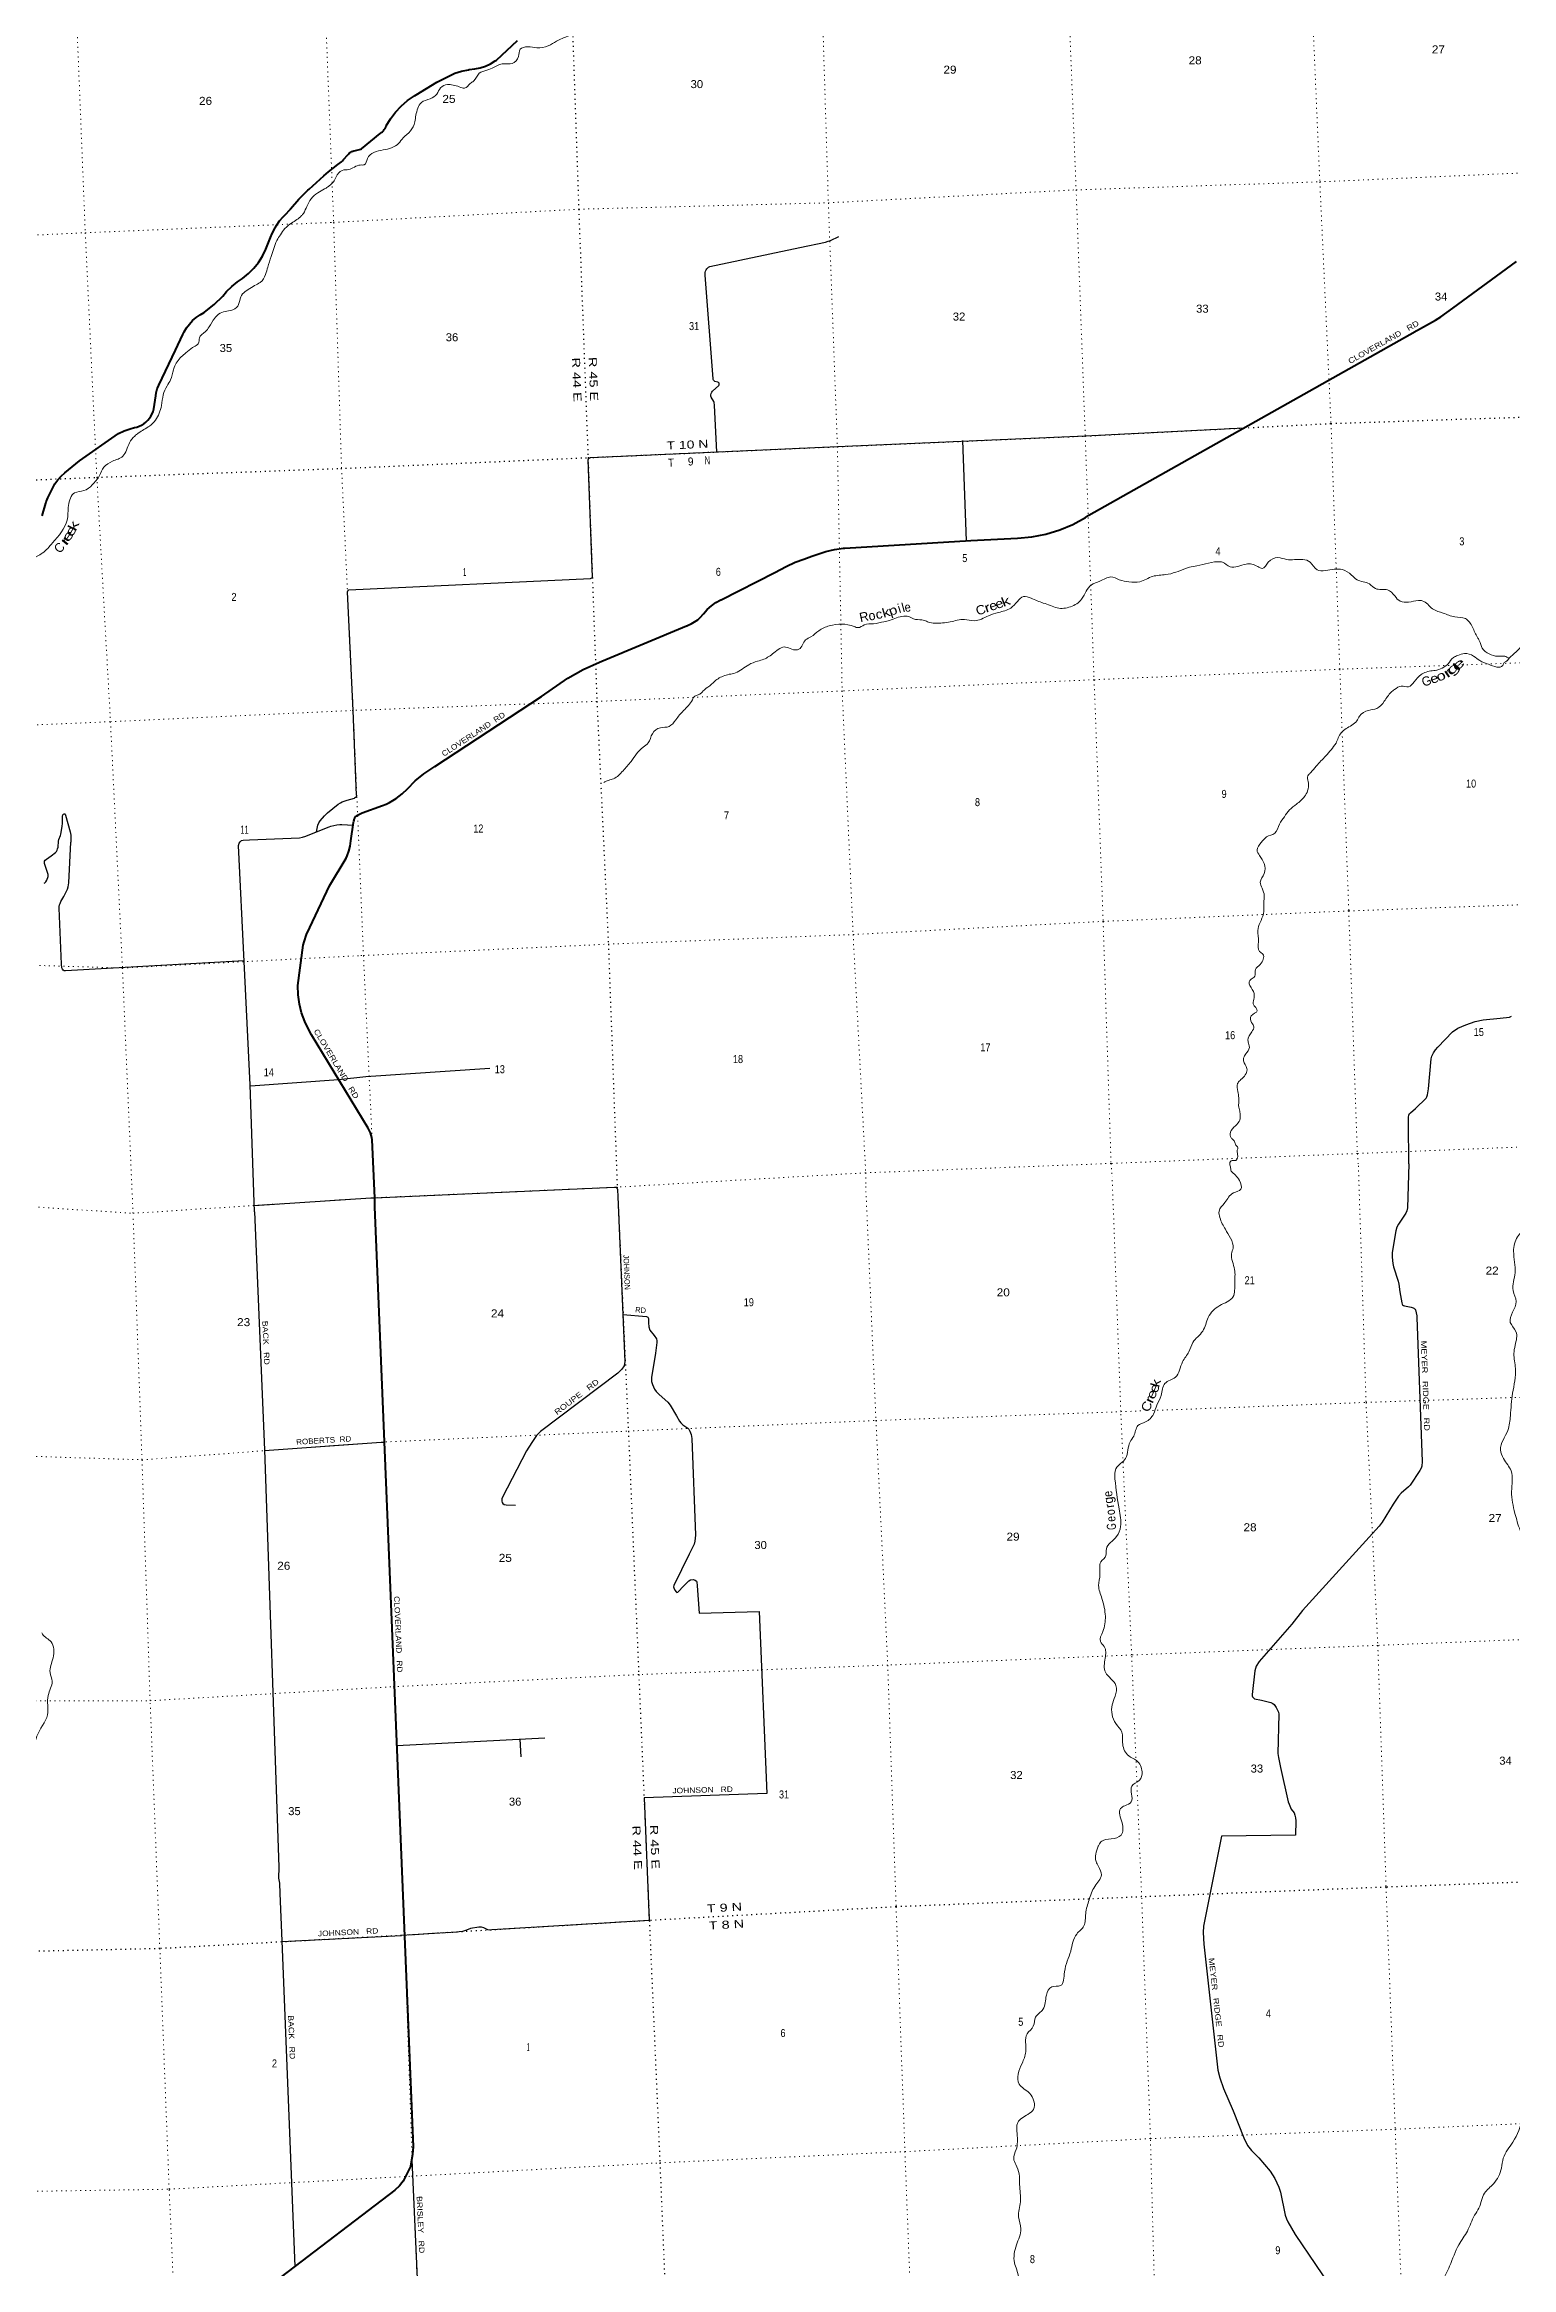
# Model space of a CAD drawing. Header units: feet. Extents: x 757852 to 1040949, y -536576 to -344549.
# Drawn here: x 943844 to 975915, y -461373 to -412754 of the extents above; entities that cross this region are included whole.
import ezdxf
from ezdxf.enums import TextEntityAlignment as Align

# ---------------------------------------------------------------- set-up
doc = ezdxf.new("R2010")
doc.units = ezdxf.units.FT
doc.header["$LTSCALE"] = 70
doc.linetypes.add('DOTTED', pattern=[1.5, 0.3, -1.2])
for name, color, linetype, lineweight in [('26', 7, 'Continuous', 40), ('29', 7, 'Continuous', 25), ('39', 7, 'Continuous', 13), ('6', 7, 'DOTTED', 25), ('7', 7, 'DOTTED', 13)]:
    doc.layers.add(name, color=color, linetype=linetype, lineweight=lineweight)
for name, color, linetype in [('27', 7, 'Continuous'), ('30', 7, 'Continuous'), ('41', 7, 'Continuous')]:
    doc.layers.add(name, color=color, linetype=linetype)

msp = doc.modelspace()

# ---------------------------------------------------------------- linework, layer by layer
at = {"layer": '26'}
for points in [[(950055.24, -415541.04), (950260.04, -415380.31), (950286.21, -415359.77), (950310.04, -415340.33), (950336.05, -415319.1), (950360.94, -415298.8), (950383.09, -415273.67), (950475.25, -415169.13), (950489.84, -415151.07), (950506.24, -415134.65), (950524.27, -415120.02), (950543.73, -415107.36), (950564.4, -415096.81), (950586.06, -415088.47), (950608.48, -415082.44), (950610.87, -415081.95), (950760.25, -415042.49), (950774.02, -415033.96), (951180.78, -414701.57), (951205.78, -414681.14), (951230.78, -414661.53), (951252.29, -414640.8), (951272.14, -414617.21), (951289.4, -414591.68), (951303.91, -414564.48), (951315.24, -414536.64), (951409.44, -414380.69), (951519.42, -414235.43), (951643.99, -414102.48), (951781.76, -413983.27), (951931.25, -413879.11), (951968.58, -413856.55), (952422.39, -413577.56), (952816.29, -413384.49), (952962.04, -413337.42), (953111.91, -413305.85), (953131.04, -413302.99), (953251.03, -413289.71), (953368.97, -413263.96), (953483.57, -413226.03), (953593.58, -413176.33), (953697.79, -413115.4), (953724.84, -413097.07), (954186.16, -412670.88)], [(943796.9, -423063.86), (943874.27, -422788.83), (943884.46, -422753.72), (943914.88, -422672.07), (943953.68, -422594.05), (944057.89, -422389.26), (944072.12, -422365.92), (944135.04, -422276.49), (944206.96, -422194.13), (944287.1, -422119.74), (944611.93, -421860.47), (945462.47, -421264.55), (945462.72, -421264.41), (945587.06, -421205.39), (945716.9, -421159.68), (945814.64, -421133.09), (945859.99, -421121.82), (945914.12, -421102.75), (945965.97, -421078.13), (946014.96, -421048.23), (946060.55, -421013.37), (946102.25, -420973.94), (946139.6, -420930.36), (946172.19, -420883.12), (946199.66, -420832.73), (946221.72, -420779.75), (946238.11, -420724.75), (946275.73, -420440.11), (946287.06, -420371.72), (946309.75, -420285.48), (946341.33, -420202.09), (946707.55, -419437.81), (946871.61, -419096.32), (946898.6, -419041.08), (946951.46, -418952.5), (947013.29, -418869.93), (947083.41, -418794.28), (947161.06, -418726.37), (947245.38, -418666.95), (947335.45, -418616.67), (947345.1, -418609.78), (947552.84, -418443.76), (947742.08, -418256.94), (947826.33, -418156.91), (947939.49, -418046.02), (948063.62, -417947.57), (948176.26, -417871.77), (948303.98, -417766.86), (948420.03, -417649.17), (948523.14, -417520), (948612.19, -417380.76), (948686.19, -417232.97), (948801.34, -416942.92), (948808.15, -416924.3), (948856.09, -416814.52), (948915.25, -416710.35), (948984.96, -416612.94), (949064.48, -416523.35), (949097.3, -416490.75), (949219.04, -416352.87), (949219.65, -416352.06), (949401.66, -416135.21), (949578.45, -415964.55), (949603.45, -415942.65), (949628.45, -415918), (949951.03, -415630.6), (950055.24, -415541.04)], [(950637.88, -429652.24), (950644.57, -429642.97), (950653.51, -429632.85), (950663.45, -429623.72), (950674.3, -429615.68), (950685.92, -429608.81), (950785.7, -429556.48), (951236.5, -429399.84), (951316.19, -429366.96), (951387.31, -429329.18), (951529.9, -429243.15), (951662.72, -429142.68), (951780.35, -429032.99), (951949.43, -428860.01), (952135.67, -428705.64), (952337.02, -428571.6), (952378.29, -428547.71), (954712.18, -427014.41), (955287.01, -426614.32), (955623.23, -426420.96), (955977.83, -426263.81), (956029.79, -426244.41), (957880.81, -425471.03), (957887.44, -425468.8), (957930.81, -425449.4), (957982.83, -425426.15), (958055.82, -425383.85), (958123.99, -425334.16), (958186.6, -425277.62), (958242.95, -425214.84), (958250.57, -425205.26), (958332.34, -425114.88), (958423.1, -425033.54), (958521.87, -424962.13), (958627.56, -424901.44), (958633.7, -424898.36), (959812.66, -424300.02), (960056.76, -424168.9), (960257.28, -424078.15), (960445.08, -424007.7), (960618.79, -423946.63), (960926.41, -423846.61), (961115.56, -423798.48), (961308.7, -423770.39), (961343.78, -423767.49), (964094.19, -423601.37), (965115.71, -423550.97), (965428.97, -423523.78), (965737.66, -423464), (966038.42, -423372.28), (966327.94, -423249.62), (966603.06, -423097.37), (966674.14, -423051.62), (973811.62, -419029.58), (973818.73, -419025.86), (973861.62, -419001.08), (974255.39, -418780.99), (974367.64, -418708.79), (974635.35, -418524.06), (976022.35, -417500.5)], [(950918.87, -436457.78), (949685.01, -434410.44), (949622.88, -434306), (949534.66, -434124.63), (949465.87, -433935.03), (949417.28, -433739.27), (949389.42, -433539.51), (949382.59, -433337.94), (949502.62, -432449.44), (949520.18, -432379.19), (949572.73, -432220.63), (949641.57, -432068.43), (950076.38, -431157.84), (950440.51, -430548.21), (950463.08, -430498.43), (950501.18, -430393.34), (950528.08, -430284.85), (950543.49, -430174.14), (950603.17, -429767.86), (950606.86, -429742.72), (950612.27, -429717.86), (950615.73, -429704.09), (950625.58, -429677.18), (950637.88, -429652.24)], [(951066.66, -438176.67), (951066.75, -437976.56), (951006.42, -436713.13), (951000.3, -436660.3), (950988.69, -436608.41), (950971.72, -436558.01), (950949.57, -436509.66), (950918.87, -436457.78)], [(951855.92, -459149.47), (951896.45, -458890.32), (951903.54, -458812.32), (951908.39, -458735.77), (951908.39, -458735.77), (951066.65, -438176.55)], [(951855.92, -459149.47), (951684.98, -459481.57), (951655.97, -459522.28), (951603.77, -459582.54), (951499.94, -459677.7), (949019.01, -461572.27)]]:
    msp.add_lwpolyline(points, dxfattribs=at)
at = {"layer": '29'}
for p, q in [((958460.93, -420067.71), (958287.86, -417797.83)), ((963914.09, -421415.59), (963991.57, -423607.16)), ((955821.7, -424401.05), (955728.41, -421840.86)), ((950499.97, -424685.12), (955782.19, -424432.96)), ((944376.43, -431090.37), (944418.74, -430201.06)), ((948207.24, -432798.71), (944305.05, -433014.1)), ((950872.03, -435323.38), (953577.69, -435144.3)), ((973670.71, -437233.8), (973662.95, -436331.84)), ((948431.14, -438144.72), (950981.76, -437980.9)), ((956369.3, -437794.99), (956379.26, -437955.11)), ((948655.77, -443504.53), (951202.37, -443321.11)), ((951202.37, -443321.11), (951278.66, -443319.44)), ((951548.88, -449954.74), (954782.07, -449786.99)), ((954238.42, -449815.2), (954254.54, -450201.07)), ((949035.66, -454241.5), (951647.85, -454110.21))]:
    msp.add_line(p, q, dxfattribs=at)
for points in [[(958287.86, -417797.83), (958287.62, -417764.38), (958288.67, -417740.41), (958298.04, -417710.19), (958309.49, -417680.5), (958322, -417662.26), (958338.66, -417643.5), (958361.58, -417627.87), (958388.65, -417613.81), (960355.1, -417192.83), (960921.7, -417076.13), (960978, -417058.92), (961030.08, -417040.16), (961209.17, -416951.08)], [(958488.29, -420640.81), (958482.4, -420584.64), (958475.09, -420559.62), (958421.99, -420465.85), (958414.68, -420442.92), (958412.61, -420414.26), (958418.85, -420384.56), (958432.4, -420360.08), (958450.1, -420338.71), (958583.43, -420209.51), (958591.75, -420194.92), (958595.92, -420177.73), (958591.75, -420161.57), (958578.22, -420148.55), (958562.58, -420140.73), (958501.14, -420124.58), (958489.68, -420117.81), (958470.93, -420096.97), (958465.73, -420084.99), (958460.93, -420067.71)], [(958543.98, -421665.15), (958489.29, -420652.16), (958488.29, -420640.81)], [(955787.78, -421785.95), (961178.49, -421549.73), (966596.38, -421316.85), (970066, -421139.56)], [(955728.41, -421840.86), (955730.09, -421829.84), (955733.74, -421822.55), (955740.51, -421812.65), (955746.24, -421805.87), (955755.09, -421798.58), (955764.46, -421792.85), (955774.36, -421788.68), (955787.78, -421785.95)], [(955782.19, -424432.96), (955795.72, -424429.37), (955807.18, -424422.33), (955816.03, -424412.7), (955821.7, -424401.05)], [(950469.46, -424723.91), (950471.47, -424714.62), (950473.56, -424708.37), (950478.24, -424701.07), (950481.37, -424696.91), (950491.26, -424688.57), (950499.97, -424685.12)], [(950667.52, -429170.01), (950593.51, -427317.58), (950469.46, -424723.91)], [(949790.84, -429970.65), (949817.94, -429830.95), (949838.78, -429778.83), (949867.96, -429732.96), (949965.91, -429622.45), (950032.6, -429559.9), (950263.93, -429372.24), (950313.95, -429338.88), (950353.54, -429320.12), (950464, -429282.58), (950621.32, -429234.23)], [(950667.52, -429170.01), (950665.87, -429186.02), (950664.16, -429196.31), (950659.59, -429207.74), (950654.43, -429215.45), (950648.73, -429220.32), (950640.16, -429225.47), (950621.32, -429234.23)], [(943838.21, -431095.51), (943852.8, -431088.21), (943871.55, -431069.45), (943894.48, -431028.79), (943921.57, -430949.56), (943924.7, -430926.62), (943923.66, -430906.8), (943902.82, -430840.08), (943844.47, -430669.11), (943842.9, -430640.97), (943846.03, -430617), (943861.66, -430591.98), (943886.15, -430569.03), (943990.35, -430498.13), (944086.22, -430423.07), (944104.97, -430402.24), (944120.6, -430376.17), (944131.02, -430349.07), (944140.4, -430310.48), (944152.91, -430181.21), (944161.76, -430143.68), (944194.59, -430051.93), (944204.48, -430021.71), (944233.14, -429859.07), (944240.44, -429780.88), (944240.44, -429626.58)], [(944240.44, -429626.58), (944243.04, -429613.05), (944246.17, -429602.62), (944251.38, -429591.15), (944259.19, -429584.89), (944272.22, -429579.68), (944286.29, -429578.64), (944298.27, -429586.98), (944307.13, -429607.83), (944402.99, -429976.88), (944417.59, -430046.75), (944421.75, -430085.31), (944418.74, -430201.06)], [(948086.12, -430271.04), (948097.54, -430222.94), (948119.42, -430191.66), (948149.64, -430166.64), (948190.28, -430154.13), (948327.83, -430149.96), (949415.71, -430104.09), (949483.45, -430093.66), (949557.43, -430070.73), (949790.84, -429970.65)], [(948435.6, -438284.85), (948343.09, -435508.8), (948208.18, -432807.72), (948086.12, -430271.04)], [(949790.84, -429970.65), (950065.94, -429864.31), (950107.62, -429849.72), (950172.23, -429833.04), (950236.84, -429820.53), (950303.53, -429816.36), (950347.29, -429816.36), (950593.84, -429831.37)], [(944305.05, -433014.1), (944274.31, -433010.65), (944251.38, -432996.06), (944237.83, -432979.38), (944220.12, -432948.1), (944212.82, -432870.95), (944162.8, -431644.94), (944164.89, -431605.33), (944172.18, -431571.96), (944183.65, -431538.61), (944204.48, -431494.82), (944267.01, -431390.56), (944346.2, -431227.93), (944361.83, -431173.72), (944376.43, -431090.37)], [(973662.95, -436331.84), (973664.46, -436216.18), (973672.8, -436167.2), (973687.38, -436136.98), (973706.13, -436116.14), (973814.45, -436025.48), (974047.77, -435800.39), (974066.51, -435768.1), (974079.01, -435722.25), (974097.76, -435591.99), (974156.09, -434941.75), (974172.76, -434882.35), (974208.17, -434807.33), (974254, -434740.64), (974306.08, -434683.32), (974622.72, -434349.87), (974741.46, -434265.46), (974914.36, -434191.48), (975120.59, -434119.57), (975297.66, -434083.1), (975664.29, -434049.76), (975872.61, -434024.75), (975916.36, -434002.86)], [(948349.57, -435526.7), (950270.31, -435391.38), (950268.31, -435391.43), (950872.03, -435323.38)], [(973670.71, -437233.8), (973639.28, -438200.55), (973626.68, -438262.29), (973601.91, -438312.83), (973443.63, -438551.66), (973410.98, -438622.76), (973385.77, -438701.1), (973303.32, -439172.92), (973305.35, -439272.51), (973318.69, -439417.14), (973334.52, -439488.46), (973437.6, -439798.34), (973453.24, -439866.63), (973473.62, -440037.37), (973513.64, -440276.19), (973521.62, -440304.98), (973533.29, -440320.55), (973550.53, -440333.91), (973578.53, -440343.15), (973723.86, -440369.91), (973761.79, -440380.63), (973777.91, -440389.53), (973795.15, -440404), (973805.71, -440416.24), (973812.38, -440430.7), (973842.4, -440560.87), (973847.33, -440592.46), (973962.98, -443745.71), (973952.48, -443848.52), (973936.92, -443893.02), (973909.05, -443941.11), (973701.2, -444262.4), (973665.67, -444300.66), (973503.28, -444438.18), (973443.76, -444502.57), (973330.86, -444676.88), (973085.21, -445070.13), (973020.46, -445158.24), (971344.79, -447001.29), (971110.9, -447300.14), (970395.81, -448115.1), (970334.42, -448220.93), (970300.32, -448322.65), (970245.78, -448839.22), (970248.81, -448872.9), (970254.36, -448892.92), (970271.05, -448915.17), (970295.77, -448933.02), (970447.18, -448961.48), (970655.73, -449015.14), (970698.01, -449035.33), (970726.92, -449059.81), (970770.51, -449125.74), (970820.32, -449226.69), (970828.67, -449271.32), (970804.76, -450132.33), (970818.01, -450215.17), (970865.19, -450433.56), (971030.48, -451184.82), (971051.14, -451241.01), (971099.54, -451344.94), (971161.68, -451431.81), (971181.18, -451477.28), (971192.81, -451534.17), (971200.44, -451602.75), (971195.42, -451914.1), (969574.06, -451940.02), (969178.08, -453906.17), (969171.34, -454047.75), (969190.04, -454303.71), (969496.07, -457056.97), (969538.27, -457222.39), (969622.17, -457456.98), (969827.14, -457943.63)], [(950981.76, -437980.9), (951066.75, -437976.56), (956307.97, -437743.29)], [(956379.26, -437955.11), (956534.81, -441561.29), (956513.42, -441651.01), (956465.23, -441724.35), (956377.95, -441812.41), (954690, -443090.67), (954602.26, -443178.83), (954496.26, -443326.7), (954379.78, -443511.23), (953859.19, -444523.06), (953846.04, -444563.8), (953841.59, -444610.53), (953848.26, -444639.46), (953862.96, -444661.35), (953892.74, -444683.97), (953938.51, -444695.66), (954144.88, -444697.25)], [(956307.97, -437743.29), (956333.68, -437747.99), (956351.38, -437761.53), (956362.84, -437776.12), (956369.3, -437794.99)], [(948435.6, -438284.85), (948655.02, -443486.86), (948969.74, -452617.42), (948962.06, -452854.44), (948984.29, -452969.88), (948992.2, -453192.22), (949035, -454225.58), (949314.56, -461346.57)], [(956490.25, -440528.13), (957002.84, -440574.96), (957031.21, -440587.24), (957050.73, -440618.69), (957048.67, -440713.13), (957057.9, -440800.87), (957081.34, -440872.04), (957170.23, -440985.95), (957220.24, -441063.45), (957233.59, -441105.73), (957232.97, -441145.35), (957204.61, -441377.59), (957116.59, -441907.9), (957116.83, -441995.83), (957133.02, -442061.61), (957181.32, -442164.95), (957219.58, -442215.79), (957279.17, -442282.89), (957473.72, -442449.78), (957523.8, -442512.09), (957662.32, -442745.3), (957727.27, -442863.68), (957752.96, -442901.28), (957798.44, -442946.01), (957905.98, -443015.96), (957927.42, -443039.47), (957950.79, -443081.93), (957980.79, -443155.19), (957995.46, -443240.23), (958073.87, -445357.72), (958064.19, -445489.48), (958050, -445553.61), (957938.86, -445769.98), (957605.1, -446459.25), (957594.95, -446484.18), (957599.4, -446508.65), (957623.35, -446560.68), (957650.55, -446597.66), (957671.42, -446608.42), (957692.8, -446602.11), (957823.47, -446460.23), (957927.3, -446356.62), (957966.34, -446335.08), (958026.38, -446328.41), (958070.8, -446339.32), (958095.32, -446361.79), (958104.22, -446379.59), (958115.96, -446461.47), (958157.12, -447063.51), (959467.58, -447027.25), (959637.76, -451006.65), (956950.74, -451097.4), (957066.67, -453782.92), (953626.31, -453989.81), (953579.3, -453992.22), (953538.87, -453986.93), (953448.52, -453943.2), (953398.28, -453929.82), (953341.78, -453932.08), (953159.42, -453958.78), (953103.79, -453976.85), (953048.22, -454001.06), (952979.54, -454023.28), (952906.58, -454034.44), (952853.53, -454036.85), (951647.85, -454110.21)], [(969827.14, -457943.63), (970060.91, -458534.47), (970146.91, -458702.88), (970234.37, -458814.84), (970390.65, -458975.54), (970637.22, -459268.12), (970739.16, -459424.53), (970825.83, -459611.81), (970863.7, -459727.15), (970970.44, -460230.03), (970992.67, -460310.14), (971024.01, -460376.5), (971187.55, -460647.19), (972071.2, -461965.65)], [(951876.88, -459015.43), (952119.35, -464543.25), (952119.73, -464653.28), (952083.27, -464655.91)]]:
    msp.add_lwpolyline(points, dxfattribs=at)
at = {"layer": '39'}
for points in [[(950067.57, -415845.62), (950164.3, -415759.02), (950220.77, -415650.53), (950352.41, -415507.24), (950494.47, -415488.17), (950748.36, -415390.82), (950834.55, -415383.76), (950904.23, -415250.7), (951046.27, -415117.09), (951249.36, -415061.71), (951586.09, -414919.24), (951686.24, -414795.15), (951845.78, -414644.85), (951937.35, -414448.72), (951964.3, -414301.09), (952007.16, -414148.87), (952083.15, -414023.62), (952275.29, -413942.5), (952418.45, -413841.01), (952504.05, -413703.36), (952654.24, -413629.75), (952775.28, -413641.57), (952913.37, -413680.91), (953027.02, -413711.07), (953148.1, -413610.35), (953228.51, -413553.26), (953349.18, -413384.24), (953515.72, -413318.09), (953672.14, -413250.29), (953788.83, -413195.95), (953910.74, -413175.58), (954065.27, -413168.13), (954206.81, -413020.47), (954245.38, -412860.37), (954410.33, -412806.34), (954606.08, -412827.57), (954857.94, -412786.55), (955037.18, -412681.78), (955282.53, -412570.66), (955441.48, -412460.57), (955593.93, -412280.38), (955670.71, -412120.94), (955736.59, -411994.04), (955864.55, -411917.19), (955994.49, -411896.54), (956120.08, -411809.73), (956275.51, -411713.83), (956430.16, -411595.86), (956601.06, -411539.61), (956752.9, -411455.89), (956811.97, -411307.12), (956939.85, -411057.47), (956962.62, -410962.22), (957021.53, -410865.71), (957025.47, -410863.56), (957133.21, -410783.41), (957250.11, -410735.08), (957371.6, -410702.67), (957512, -410693.71), (957686.62, -410685.55), (957909.87, -410631.47), (958082.83, -410633.42), (958328.16, -410578.56), (958634.3, -410537.64), (958960.09, -410483.97), (959126.39, -410468.06), (959380.63, -410380.74), (959672.52, -410278.03), (959900.28, -410237.86), (960126.31, -410205.78), (960310.77, -410134.98), (960616.91, -409923.26), (960730.81, -409846.91), (960932.44, -409693.12), (961115.83, -409592.22), (961345.98, -409505.75), (961597.26, -409448.67), (961811.84, -409376.81), (961993.14, -409330.24), (962302.63, -409156.58), (962310.44, -409150.27), (962471.33, -409038.11), (962644.69, -408937.56), (962842.25, -408725.64), (962960.05, -408588.87), (963120.7, -408526.95), (963397.09, -408440.86), (963648.4, -408327.52), (963769.04, -408271.02), (963899.66, -408155.9), (963999.17, -408013.75)], [(950067.57, -415845.62), (950035.48, -415871.4), (949968.3, -415915.27), (949817.84, -416001.43), (949672.47, -416129.62), (949580.25, -416294.61), (949505.84, -416449.1), (949464.91, -416498.33), (949246.09, -416660.52), (949098.5, -416780.74), (949001.5, -416915.73), (948924.32, -417040.17), (948856.45, -417214.57), (948798.76, -417394.74), (948726.19, -417621.47), (948678.08, -417783.32), (948562.03, -417958.95), (948439.16, -418024.32), (948298.89, -418116.25), (948172.72, -418209.81), (948112.1, -418353.92), (948043.77, -418510.26), (947866.86, -418583.04), (947725.06, -418614.76), (947587, -418714.66), (947565.58, -418741.31), (947443.86, -418931.14), (947362.11, -419033.61), (947231.09, -419173.48), (947211.97, -419290.43), (947188.54, -419317.12), (947083.79, -419384.05), (946938.01, -419496.19), (946833.82, -419585.18), (946681.05, -419817.96), (946664.21, -419866.58), (946599.57, -420089.09), (946524.65, -420223.52), (946441.12, -420414.38), (946400.87, -420648.31), (946270.48, -420970.88), (946139.15, -421098.71), (945896.03, -421253.49), (945817.37, -421319.75), (945704.62, -421467.19), (945555.4, -421760.12), (945331.18, -421868.23), (945143.76, -422001.51), (945047.93, -422182.65), (944888.44, -422387.5), (944706.83, -422512.6), (944503.16, -422559.96), (944369.64, -422838.44), (944339.6, -423158.44), (944022.75, -423652.41), (943795.52, -423879.07), (943580.2, -424021.09), (943448.02, -424273.43), (943400.18, -424603.93), (943220.98, -424981.96), (943069.21, -425174.56), (942875.13, -425362.22), (942782.38, -425585.45), (942623.77, -425746.1), (942455.14, -425828.7), (942332.58, -425906.12), (942199.3, -426036.01), (942025.65, -426237.2), (941941.87, -426418.04), (941789.87, -426680.92), (941667.08, -426887.59), (941565.55, -427021.95), (941492.46, -427228.61), (941499.01, -427407.14), (941513.7, -427748.09), (941412.85, -428047.82), (941229.59, -428187.01), (941076.46, -428247.14), (940968.87, -428360.31), (940808.96, -428549.11), (940748.21, -428845.81), (940561.38, -429081.47), (940393.34, -429503.38), (940314.54, -429722.23), (940227.81, -429971.09)], [(981948.36, -419890.99), (981861.72, -419969.71), (981787.97, -420044.65), (981677.71, -420167.09), (981525.07, -420284.99), (981452.2, -420327.75), (981417.48, -420369.16), (981316.26, -420463.15), (981223.72, -420574.91), (981152.24, -420714.07), (981048.15, -420840.31), (980892.48, -420986.46), (980768.9, -421073.19), (980664.26, -421127.11), (980629.18, -421158.49), (980533.77, -421246.25), (980490.79, -421338.19), (980426.28, -421446.96), (980369.95, -421559.46), (980324.74, -421645.45), (980269.4, -421786.05), (980203.14, -421959.18), (980187.51, -422142.59), (980234.43, -422275.57), (980334.2, -422424.77), (980333.51, -422519.24), (980309.82, -422588.39), (980186.93, -422751.46), (980059.04, -422830.32), (979922.08, -422823.08), (979755.44, -422999.75), (979624.22, -423155.08), (979451.15, -423263.66), (979294.73, -423331.46), (979126.24, -423455.95), (979048.34, -423527.01), (979050.27, -423524.93), (978916.93, -423620.05), (978813.78, -423716.12), (978759.69, -423778.31), (978614.33, -423988.39), (978569.64, -424032.16), (978514.06, -424052.2), (978422.26, -424071.51), (978289.3, -424120.4), (978153.29, -424253.79), (977941.22, -424510.43), (977776.16, -424674.99), (977570.72, -424834.94), (977428.15, -424896.22), (977310.18, -424914.45), (977201.19, -424902.21), (977051.47, -424875.33), (976940.47, -424863.16), (976821.4, -424963.81), (976764.85, -425070.29), (976714.9, -425192.62), (976601.38, -425393.54), (976495.27, -425519.85), (976405.89, -425607.39), (976202.87, -425835.58), (976086.73, -425962.24), (976032.49, -426020.42), (975933.14, -426110.32), (975818.8, -426230.9), (975807.17, -426243.36), (975755.89, -426271.29), (975721.88, -426332.77), (975411.46, -426309.54), (975221.68, -426229.82), (975083.46, -426130.2), (974888.44, -426072.76), (974739.13, -426114.19), (974644.38, -426163.75), (974526.51, -426298.51), (974246.15, -426443.01), (974180.11, -426451.37), (973937.84, -426536.26), (973784.69, -426696.38), (973663.75, -426801.11), (973504.42, -426786.63), (973356.31, -426862.17), (973282.07, -426923.06), (973134.13, -427117.16), (972970.87, -427275.62), (972789.43, -427318.18), (972592.76, -427441.65), (972534.2, -427548.21), (972424.88, -427640.47), (972193.56, -427807.36), (972081.11, -428038.39)], [(975862.39, -426184.2), (975767.13, -426134.25), (975618.34, -426133.47), (975423.59, -426084.06), (975276.42, -425958.63), (975210.09, -425788.16), (975171.6, -425723.2), (975061.04, -425496.01), (974905.72, -425310.58), (974673.26, -425274.56), (974421.02, -425191.01), (974190.58, -425098.66), (973965.2, -424921.73), (973880.59, -424916.67), (973664.66, -424950.4), (973483.1, -424932.68), (973362.39, -424816.36), (973204.82, -424681.25), (972940.52, -424654.39), (972808.18, -424550.54), (972537.66, -424461.61), (972419.38, -424357.26), (972220.22, -424239.69), (971847.04, -424260.87), (971663.55, -424245.23), (971512.88, -424077.73), (971349.91, -424017.16), (970998.11, -424017.49), (970807.67, -423975.97), (970598.17, -424077.79), (970466.25, -424213.05), (970368.24, -424170.28), (970113.05, -424116.98), (969929.96, -424169.64), (969761.37, -424177.59), (969596.98, -424076.88), (969548.43, -424068.54), (969036.83, -424154.88), (968875.05, -424184.69), (968787.7, -424215.9), (968354.17, -424349.72), (968070.05, -424387.86), (967792.71, -424504.13), (967551.62, -424508.6), (967340.89, -424461.76), (967155.76, -424399.96), (966915.79, -424492.81), (966729.75, -424575.72), (966617.9, -424710.27), (966517.59, -424886.62), (966276.16, -425051.85), (965985.51, -425076.15), (965834.88, -425023.19), (965678.21, -424970.43), (965411.07, -424863.29), (965243, -424829.02), (965114.03, -424934.04), (964968.4, -425079.82), (964698.39, -425175.74), (964481.87, -425249.67), (964168.03, -425357.18), (963953.99, -425330.56), (963646.2, -425381.58), (963309.45, -425409.52), (963167.91, -425386.37), (963127.11, -425369.72), (963023.5, -425339.21), (962841.8, -425317.48), (962725.23, -425261.3), (962630.57, -425256.6), (962468.93, -425290.42), (962318.25, -425349.98), (962194.61, -425378.45), (961971.01, -425422.49), (961766.92, -425449.78), (961630.29, -425508.84), (961543.03, -425485.79), (961275.72, -425430.91), (960999.63, -425468.76), (960774.21, -425575.16), (960598.12, -425711.98), (960483.79, -425776.28), (960338.22, -425980.34), (960179.46, -425981.92), (960047.03, -425932.33), (959790.19, -426059.93), (959567.99, -426200.37), (959432.8, -426243.31), (959242.46, -426318.34), (958949.25, -426497.46), (958809.62, -426528.5)], [(958809.62, -426528.5), (958569.79, -426625.36), (958388.24, -426778.44), (958237.75, -426900.28), (958216.59, -426927.15), (958023.79, -427046.47), (958007.07, -427085.24), (957812.43, -427323.18), (957646.57, -427521.92), (957497, -427669.86), (957309.04, -427698.58), (957132.66, -427827.37), (957043.24, -428027.44), (956930.05, -428123.86), (956786.43, -428269.58), (956667.62, -428434.52), (956491.86, -428637.63), (956284.99, -428813.71), (956173.61, -428847.77), (956068.68, -428893.66)], [(972081.11, -428038.39), (971855.63, -428313.58), (971646.37, -428535.96), (971524.7, -428676.88), (971478.21, -428726.75), (971455.89, -428777.77), (971460.24, -428843.93), (971474.56, -428907.72), (971458.43, -429077.08), (971390.48, -429202.05), (971215.45, -429368.97), (971065.1, -429494.83), (970949.74, -429643.57), (970844.84, -429804), (970737.34, -430004.71), (970561.27, -430085.26), (970442.9, -430205.98), (970352.2, -430369.92), (970408.81, -430492.51), (970507.48, -430667.88), (970511.13, -430884.77), (970423.43, -431076.74), (970464.18, -431205.92), (970510.37, -431375.09), (970499.28, -431516.14), (970490.14, -431769.65), (970418.44, -431959.06), (970368.32, -432133.63), (970382.93, -432376.26), (970406.72, -432594.45), (970479.06, -432650.17), (970418.59, -432873.34), (970318.09, -432987.4), (970301.04, -433130.67), (970223.07, -433199.72), (970180.81, -433255.47), (970249.01, -433421.86), (970287.67, -433605.36), (970270.05, -433732.58), (970358.05, -433890.23), (970223.12, -433997.46), (970234.4, -434145.76), (970283.84, -434236.46), (970237.48, -434346.6), (970153.58, -434532.41), (970174.84, -434622.09), (970185.22, -434688.03), (970103.85, -434831.56), (970079.09, -434870.61), (970054.81, -434979.97), (970131.19, -435150.09), (970036.1, -435360.41), (969979.57, -435410.63), (969927.7, -435478.77), (969931.79, -435651.43), (969952.82, -435791.35), (969951.06, -435911.98), (969946.74, -435960.36), (969961.13, -436026.16), (969981.02, -436133.97), (969974.01, -436276.89), (969878.02, -436404.85), (969768.32, -436543.35), (969784.77, -436667.35), (969838.68, -436713.68), (969859.89, -436745.08), (969871.56, -436790.89), (969916, -436853.62), (969930.83, -436875.21), (969918.83, -436933.9), (969928.19, -437028.02), (969888.7, -437162.03), (969784.29, -437165.71), (969757.23, -437253.06), (969768.9, -437298.87), (969784.51, -437395.51)], [(969784.51, -437395.51), (969964.92, -437597.77), (970000.26, -437789.45), (969835.86, -437870.01), (969646.99, -438083.64), (969521.59, -438269.51), (969539.52, -438411.49), (969658.84, -438665.15), (969772.51, -438858.77), (969826.71, -439080.05), (969795.9, -439201.23), (969861.41, -439542.59), (969863.48, -439839.46), (969825.72, -440147.42), (969535.74, -440333.61), (969285.95, -440594.98), (969163.61, -440893.13), (968947.59, -441141.57), (968860.8, -441344.49), (968724.3, -441564.76), (968566.95, -441903.95), (968339.74, -442036.33), (968254.69, -442303.4), (968161.99, -442510.48), (968087.12, -442709.06), (967915.15, -442880.11), (967748.69, -442958.73), (967656.7, -443191.87), (967577.69, -443312.32), (967479.22, -443676.04), (967268.62, -443902.28), (967246.66, -444127.56), (967336.75, -444781.25), (967367.41, -445169.66), (967283, -445386.55), (967057.56, -445657.32), (967049.46, -445801.98), (966940.75, -445937.26), (966918.21, -446214.72), (966888.66, -446456.25), (966960.61, -446739.25), (967035.51, -447130.51), (966980.41, -447465.01), (966928.15, -447683.06), (967011.38, -447791.22), (967030.36, -448045.52), (967038.78, -448354.26), (967267.45, -448643.17), (967247.77, -448878.42), (967182.71, -449068.72), (967266.07, -449475.81), (967397.57, -449660.94), (967414.88, -449927.32), (967546.23, -450180.67), (967717.72, -450286.5), (967838.88, -450534.1), (967783.58, -450714.12), (967612.52, -450845.01), (967603.82, -451188.32), (967463.6, -451272.26), (967368.96, -451334.94), (967401.51, -451645.06), (967378.75, -451914.5), (967162.2, -451996.44), (966956.87, -452047.99), (966892.95, -452132.59), (966875.64, -452160.47)], [(976635.75, -437113.3), (976525.17, -437332.82), (976467.48, -437498.85), (976402.67, -437624.95), (976333.67, -437891.59), (976299.13, -438317.83), (976230.46, -438596.51), (976046.15, -438830.08), (975960.47, -439147.32), (975995.32, -439615.87), (975947.82, -440008.35), (976016.56, -440247.3), (975888.46, -440702.08), (976012.32, -440901.46), (975994.45, -441202.87), (975967.33, -441386.16), (976000.2, -441708.3), (975938.75, -442251.62), (975889.91, -442742.44), (975834.48, -443064.9), (975673.47, -443490.46), (975740.9, -443681.29), (975904.78, -443949.83), (975917.08, -444400.92), (975990.32, -444878.5), (976104.79, -445248.66), (976248, -445642.13), (976301.96, -446001.84), (976658.16, -446403.76), (976742.76, -446562.03), (976938.36, -446815.7), (977194.39, -447077.8), (977449.34, -447520.5), (977605, -447634.77), (977698.99, -447842.96), (977947.34, -447896.61), (978111.56, -448472.1), (978146.73, -448657.76), (978162.56, -449090.71), (978261.51, -449627.79), (978228.32, -450029.92), (977961.75, -450191.42), (977808.97, -450329.87), (977641.47, -450591.08), (977489.63, -450837.84), (977378.13, -451091.56), (977274.14, -451252.79), (977213.47, -451457.02), (977155.59, -451763.5), (977018.82, -451973.75), (976937.52, -452525.61), (976693.75, -453007.52), (976372.86, -453605.81), (976272.22, -453963.58), (976379.21, -454574.68), (976733.09, -455700.93), (976722.78, -456132.55), (976470.39, -456887.54), (976352.11, -457113.35), (976271.69, -457697.29), (976164.45, -458107.39), (975945.84, -458628.76), (975734.67, -458981.41), (975694.39, -459197.14), (975521.1, -459540.76), (975323.99, -459746.58), (975202.37, -460070.79), (975108.35, -460229.75), (974949.17, -460575.01), (974764.65, -460874.79), (974562.56, -461339.55), (974399.53, -461690.93), (974204.66, -462199.64), (974037.92, -462488.92), (973989.34, -462915.53), (973904.51, -463190.62), (973831.83, -463469.4), (973925.13, -463725.75), (974202.56, -464109.68), (974267.65, -464509.22), (974299.83, -464879.54), (974352.1, -465177.1), (974314.99, -465729.81), (974174.32, -466239.09), (973985.09, -466718.04)], [(943783.86, -447490.77), (943799.26, -447520.42), (943986.99, -447687.45), (944031.68, -448039.22), (943966.66, -448361.38), (944010.64, -448550.44), (943924.98, -448859.39), (943910.39, -449283.94), (943678.52, -449749.63), (943622.64, -449952.87), (943465.13, -450176.39), (943161.59, -450221.1), (942878.52, -450275.01), (942817.72, -450456.35), (942755.28, -450792.46), (942694.02, -451060.22), (942644.46, -451367.67), (942618.15, -451605.85), (942554.98, -451875.69), (942398.02, -452209.7), (942191.82, -452324.72), (942035.82, -452536.12), (941832.92, -452779.6), (941671.48, -453005.28), (941526.77, -453198.13), (941333.5, -453382.95), (941159.09, -453683.51), (941108.97, -453880.48), (941096.9, -454025.65), (940864.17, -454276.39), (940577.1, -454573.58), (940429.22, -454738.43), (940252.97, -455043.09), (940129.15, -455206.95), (939852.93, -455572.01), (939621.94, -455864.87), (939356.49, -456004.45), (939250.49, -456113.31), (939026.54, -456333.55), (938909.05, -456601.63), (938885.15, -456897.97), (938761.73, -457120.08), (938675.08, -457356.73), (938590.55, -457498.87), (938378.82, -457674.4), (938232.52, -457877.36), (938052.92, -457906.9), (937754.21, -458019.72), (937626.06, -458127.5), (937401.32, -458231.23), (937274.73, -458425.34), (937004.16, -458635.45), (936751.9, -458802.62), (936654.57, -458975.42), (936464.92, -459101.82), (936300.84, -459215.1), (936013.01, -459251.12), (935695.7, -459254.21), (935615.02, -459392.17), (935508.52, -459489), (935308.45, -459509.34), (935127.52, -459506.78), (934867.03, -459523.59), (934571.24, -459658.4)], [(966875.64, -452160.47), (966832.45, -452490.64), (966887.72, -452603.54), (966948.91, -452786.51), (966805.21, -453037.07), (966680.76, -453331.25), (966606.67, -453632.14), (966565.86, -453902.06), (966410.1, -454078.7), (966277.81, -454453.34), (966143.69, -454908.29), (966055.46, -455205.54), (965863.62, -455236.67), (965746.08, -455416.31), (965670.26, -455727.28), (965510.33, -455898.01), (965461.42, -456091.9), (965327.56, -456261.94), (965296.05, -456651.99), (965214.69, -456906.93), (965130.77, -457141.87), (965152.78, -457359.97), (965379.04, -457560.66), (965462.93, -457913.57), (965341.47, -458023.1), (965119.53, -458201.48), (965106.14, -458446.6), (965085.52, -458794.23), (965032.76, -458994.24), (965078.33, -459119.44), (965150.15, -459324.2), (965160.56, -459558.66), (965178.91, -459937.36), (965139.69, -460265.42), (965186.86, -460522.99), (965092.13, -460876.58), (965050.64, -461268.9), (965098.92, -461420.11), (965182.16, -461748.96), (965264.26, -462109.93), (965268.82, -462350.57), (965366.86, -462707.11), (965431.37, -462938.15), (965460.74, -463352.67), (965392.83, -463659.42), (965371.66, -463987), (965238.38, -464325.56), (964938.57, -464887.18), (964917.4, -465214.77), (964752.84, -465289.32), (964588.62, -465450.13), (964425.92, -465592.85), (964268.99, -465653.15), (964151, -465963.22), (963876.48, -466201.17), (963564.5, -466389.95), (963375.03, -466581.52), (962974.33, -466903.04), (962789.35, -467038.32), (962378.53, -467209.63), (961971.61, -467302.6), (961881.17, -467224.73), (961783.69, -467183.16), (961641.12, -467180.89), (961302.93, -467071.42), (960913.26, -466987.38), (960755.86, -466883.19), (960544.4, -466930.88), (960429.68, -466845.63), (960268.78, -466833.81), (960053.57, -466817.41), (959715.86, -466651.75), (959329.62, -466694.01), (958767.2, -466678.72), (958106.66, -466672.03), (957956.95, -466776.29), (957809.59, -466892.52), (957514.67, -466824.04), (957033.37, -466912.95), (956686.06, -466984.29), (956535.47, -466982.23), (956230.52, -467134.71), (955875.25, -467208.26), (955347.45, -467358.58), (954878.89, -467473.23), (954619.28, -467447.97), (954174.97, -467642.23), (953830.49, -467743.59), (953554.59, -467636.49), (953331.17, -467760.74), (952997.25, -467807.65)]]:
    msp.add_spline(points, degree=3, dxfattribs=at)
at = {"layer": '6'}
for points in [[(954692.9, -392274.93), (954793.9, -394930.48), (954971.14, -400246.28), (955152.6, -405642.2), (955339.16, -411002.82), (955523.49, -416357.5), (955726.67, -421789.84), (955920.26, -427122.09), (956171.29, -432430.21), (956364.24, -437744.4), (956379.25, -437953.64)], [(950323.02, -422026.63), (955726.67, -421789.84), (961178.49, -421549.73), (966596.38, -421316.85), (971968.61, -421043.41), (977404.42, -420862.12), (981979.81, -420664.34)], [(918665.31, -423375.31), (923604.11, -423028.69), (928747.1, -422835.28), (928857.7, -422840.5), (934041.44, -422670.15), (934217.72, -422661.16), (939571.22, -422442.79), (944988.63, -422220.31), (950323.02, -422026.63)], [(956379.26, -437955.11), (956608.15, -443079.41), (956835.67, -448404.13), (957066.67, -453782.92), (957297.54, -459083.48), (957516.98, -464406.4), (957714.23, -469651.67), (957910.13, -474921.04), (958115.2, -480232.31), (958306.04, -483613.96)], [(983348.35, -452728.35), (978562.37, -452858.02), (973172.43, -453054.06), (967829.11, -453266.92), (962461.84, -453484.43), (957066.67, -453782.92), (951647.85, -454110.21)], [(951647.85, -454110.21), (946366.17, -454398.26), (940671.38, -454521.46), (935316.96, -454712.95), (930078.49, -454850.92), (924747.68, -455070.06), (919938.01, -455263.08)]]:
    msp.add_lwpolyline(points, dxfattribs=at)
at = {"layer": '7'}
for points in [[(965276.44, -391832.93), (965390.44, -394483.48), (965639.84, -399839.66), (965955.68, -405217.78), (966184.62, -410582.92), (966396.99, -415934.59), (966596.38, -421316.85), (966789.9, -426647.1), (966987.87, -431932.99), (967159.96, -437225.83), (967183.72, -437504.25)], [(970720.85, -391603.65), (970838.03, -394331.7), (971053.48, -399713.39), (971296.39, -405132.27), (971496.08, -410466.31), (971724.45, -415759.16), (971968.61, -421043.41), (972161.69, -426417.87), (972357.65, -431703.83), (972544.22, -437008.21), (972567.25, -437276.27)], [(959890.13, -392053.29), (960041.1, -394707.23), (960229.26, -400052.19), (960658.63, -405400.16), (960812.12, -410792.09), (960980.88, -416217.62), (961178.49, -421549.73), (961282.01, -426893.22), (961521.63, -432219.82), (961797.36, -437430.63), (961797.88, -437731.84)], [(943903.75, -392720.51), (943933.11, -395458.99), (944077.2, -400814.17), (944273.33, -406161.99), (944517.96, -411442.32), (944736.25, -416871.91), (944988.63, -422220.31), (945287.13, -427565.52), (945548.51, -432951.84), (945783.2, -438394.1)], [(949294.9, -392505.35), (949415, -395242.32), (949579.61, -400599.26), (949757.49, -405950.6), (949955.75, -411244.52), (950165.96, -416648.49), (950338.72, -422025.03), (950593.51, -427317.58), (950817.69, -432679.24), (951066.75, -437976.56), (951066.66, -438176.67)], [(950100.94, -416647.94), (950165.96, -416645.24), (955523.49, -416357.5), (960980.88, -416217.62), (966396.99, -415934.59), (971724.45, -415759.16), (977172.25, -415519.19), (981754.84, -415382.61)], [(918446.33, -417888.52), (923418.25, -417610.32), (928709.66, -417409.12), (933933.4, -417231.73), (939393.76, -417118.58), (944736.25, -416871.91), (950100.94, -416647.94)], [(974548.99, -426332.96), (972161.69, -426417.87), (966789.9, -426647.1), (961282.01, -426893.22), (955920.26, -427122.09), (950593.51, -427317.58), (950541.65, -427321.73)], [(982205.92, -425926.84), (977581.01, -426225.11), (974811.49, -426323.62)], [(939801.77, -427801.79), (945287.13, -427565.52), (950541.65, -427321.73)], [(950762.91, -432680.44), (950817.69, -432679.24), (956171.29, -432430.21), (961521.63, -432219.82), (966987.87, -431932.99), (972357.65, -431703.83), (977762.85, -431509.57), (982431.59, -431242.38)], [(939954.45, -432783.29), (945548.51, -432951.84), (950762.91, -432680.44)], [(982659.33, -436579.87), (977922.67, -436796.82), (972544.22, -437008.21), (967159.96, -437225.83), (961797.36, -437430.63), (956364.24, -437744.4), (951066.75, -437976.56), (950981.76, -437980.9)], [(968946.37, -483169.66), (968793.6, -479873), (968590.7, -474567.7), (968368.87, -469230.79), (968163.84, -463847.3), (968021.6, -458558.46), (967829.11, -453266.92), (967610.55, -447976.07), (967372.89, -442647.61), (967183.72, -437504.25)], [(972567.25, -437276.27), (972734.75, -442452.31), (972992.08, -447766.22), (973172.43, -453054.06), (973373, -458347.39), (973575.8, -463722.91), (973783.32, -469050.16), (973959.67, -474412.34), (974152.82, -479679.33), (974308.78, -482943.88)], [(940885.44, -438001.27), (945783.23, -438316.75), (950981.76, -437980.9)], [(961797.88, -437731.84), (962021.23, -442848.66), (962279.49, -448196.64), (962461.84, -453484.43), (962654.02, -458838.17), (962860.18, -464189.53), (963070.01, -469454.53), (963279.15, -474767.69), (963495.29, -480116.78), (963639.45, -483391.88)], [(947570.66, -484057.25), (947291.49, -480747.19), (947099.61, -475402.03), (946932.33, -470123.18), (946805.21, -464939.76), (946569.78, -459660.04), (946366.17, -454398.26), (946153.9, -448976.09), (945976.11, -443707.21), (945783.2, -438394.1)], [(951716.01, -454106.06), (951492.51, -448668.87), (951278.66, -443319.44), (951066.65, -438176.55)], [(968067.12, -442629.31), (972734.75, -442452.31), (978131.2, -442274.16), (982894.2, -442084.5)], [(951202.37, -443321.11), (956608.15, -443079.41), (962021.23, -442848.66), (967373.11, -442655.63), (967809.06, -442639.1)], [(940307.07, -443529.97), (945976.11, -443707.21), (951202.37, -443321.11)], [(983120.26, -447382.77), (978381.42, -447548.13), (972992.08, -447766.22), (967610.55, -447976.07), (962279.49, -448196.64), (956835.67, -448404.13), (951423.33, -448672.5)], [(940494.59, -448985.31), (946153.9, -448976.09), (951423.33, -448672.5)], [(952119.73, -464653.28), (951892.96, -459375.83), (951716.01, -454106.06)], [(951865.25, -459375.35), (957297.54, -459083.48), (962654.02, -458838.17), (968021.44, -458552.44), (973373, -458347.39), (978737.83, -458113.89), (983572.28, -457976.67)], [(920156.84, -460745.83), (924970.52, -460602.3), (930356.24, -460106.41), (935805.55, -459966.96), (941162.66, -459743.21), (946569.78, -459660.04), (951865.25, -459375.35)]]:
    msp.add_lwpolyline(points, dxfattribs=at)

# ---------------------------------------------------------------- texts
at = {"layer": '27'}
for s, rotation, width, p in [('CLOVERLAND   RD', 29.402, 1.2, (972386.34, -419744.35)), ('CLOVERLAND  RD', 33.304, 1.15, (952576.76, -428333.37)), ('CLOVERLAND   RD', 300.986, 1.2, (949724.28, -434331.38))]:
    msp.add_text(s, height=120, rotation=rotation, dxfattribs=dict(at, width=width)).set_placement(p)
at = {"layer": '27', "width": 1.15}
msp.add_text('CLOVERLAND   RD', height=120, rotation=272.345, dxfattribs=at).set_placement((951519.52, -447526.55), align=Align.CENTER)
at = {"layer": '30'}
for s, rotation, width, p in [('JOHNSON', 272.277, 0.95, (956498.97, -439222.82)), ('RD', 354.78, 0.85, (956753.89, -440481.92)), ('MEYER   RIDGE   RD', 272.1, 1.25, (973936.18, -441105.26)), ('JOHNSON   RD', 1.52, 1.15, (957572.05, -451003.76)), ('MEYER   RIDGE   RD', 276.342, 1.25, (969294.25, -454607.57)), ('BRISLEY   RD', 272.512, 1.2, (951979.92, -459812.61))]:
    msp.add_text(s, height=120, rotation=rotation, dxfattribs=dict(at, width=width)).set_placement(p)
for s, rotation, width, p in [('BACK   RD', 272.415, 1.2, (948626.55, -441150.99)), ('ROUPE   RD', 37.136, 1.25, (955514.08, -442378.8)), ('ROBERTS  RD', 3.463, 1.1, (949951.7, -443342.05)), ('JOHNSON   RD', 2.877, 1.15, (950484.42, -454098.6)), ('BACK   RD', 272.248, 1.2, (949188, -456338.45))]:
    msp.add_text(s, height=120, rotation=rotation, dxfattribs=dict(at, width=width)).set_placement(p, align=Align.CENTER)
at = {"layer": '41'}
for s, rotation, width, p in [('e', 55.559, 1.65, (944436.3, -423556.27)), ('k', 64.489, 1.55, (944567.85, -423321.45)), ('e', 59.938, 1.5, (944505.5, -423442.7)), ('r', 51.048, 2, (944370.62, -423666.59)), ('e', 18.651, 1.15, (964747.24, -425075.64)), ('k', 20.462, 1.4, (964892.31, -425025.43)), ('R', 12.061, 1.05, (961780.44, -425367.11)), ('c', 11.368, 1.1, (962106.48, -425310.74)), ('k', 16.628, 1.25, (962269.38, -425270.96)), ('p', 18.413, 1.25, (962421.63, -425223.17)), ('e', 8.266, 0.9, (962727.15, -425158.43)), ('C', 18.927, 1.1, (964343.04, -425212.7)), ('r', 18.927, 1.3, (964486.03, -425163.67)), ('e', 18.852, 1.15, (964612.68, -425120.47)), ('g', 48.944, 2, (974699.48, -426463.17)), ('e', 41.432, 1.9, (974818.23, -426382.96)), ('e', 19.933, 1.2, (974257.89, -426712.3)), ('o', 26.027, 1.35, (974411.93, -426653.34)), ('r', 35.029, 1.85, (974574.25, -426571.9)), ('k', 74.815, 1.25, (968233.05, -442053.96)), ('r', 65.935, 1.45, (968091.57, -442433.28)), ('e', 65.834, 1.3, (968138.79, -442315.23)), ('e', 67.577, 1.25, (968197.73, -442179.11)), ('C', 68.87, 1.15, (968031.09, -442576.64)), ('e', 97.833, 0.9, (967188.82, -444440.84)), ('o', 96.143, 0.85, (967243.55, -444844.29)), ('G', 91.652, 0.7, (967267.22, -445164.79)), ('e', 96.143, 0.85, (967255.83, -444990.55))]:
    msp.add_text(s, height=200, rotation=rotation, dxfattribs=dict(at, width=width)).set_placement(p, align=Align.CENTER)
for s, rotation, p in [('C', 46.837, (944241.25, -423828.74)), ('o', 10.916, (961950.02, -425342.04)), ('i', 17.224, (962558.31, -425183.6)), ('l', 15.177, (962642.23, -425166.82)), ('G', 19.181, (974089.84, -426769.06)), ('g', 97.861, (967200.07, -444579.66)), ('r', 97.861, (967224.98, -444702.9))]:
    msp.add_text(s, height=200, rotation=rotation, dxfattribs=at).set_placement(p, align=Align.CENTER)
at = {"layer": '6'}
for s, rotation, width, p in [('R 44 E', 272.142, 1.35, (955376.39, -419605.3)), ('R 45 E', 272.142, 1.35, (955739.22, -419592.36)), ('T 10 N', 2.522, 1.3, (957447.85, -421613.94)), ('T', 2.522, 0.9, (957481.26, -421989.33)), ('9', 2.522, 0.95, (957912.94, -421964.3)), ('N', 2.522, 0.7, (958281.05, -421940.34)), ('R 44 E', 272.472, 1.35, (956694.29, -451709.82)), ('R 45 E', 272.472, 1.35, (957078.63, -451694.47)), ('T 9 N', 3.167, 1.35, (958326.91, -453609.26)), ('T 8 N', 3.167, 1.35, (958371.66, -453982.62))]:
    msp.add_text(s, height=175, rotation=rotation, dxfattribs=dict(at, width=width)).set_placement(p)
at = {"layer": '7'}
for s, width, p in [('29', 1.1, (963495.68, -413392.69)), ('28', 1.1, (968855.48, -413188.76)), ('27', 1.1, (974172.77, -412949.58)), ('30', 1.05, (957968.76, -413708.61)), ('26', 1.1, (947222.34, -414075.21)), ('25', 1.1, (952543.45, -414032.21)), ('33', 1.05, (969019.96, -418620)), ('34', 1.05, (974239.31, -418355.03)), ('36', 1.05, (952616.76, -419245.07)), ('31', 0.85, (957934.45, -419000.7)), ('32', 1.05, (963701.55, -418792.64)), ('35', 1.05, (947672.8, -419480.76)), ('5', 0.85, (963907.45, -424074.56)), ('4', 0.85, (969442.18, -423925.58)), ('3', 0.85, (974773.44, -423707.4)), ('1', 0.4, (952996.6, -424379.21)), ('6', 0.85, (958519.34, -424374.35)), ('2', 0.85, (947931.59, -424924.06)), ('8', 0.85, (964184.81, -429412.25)), ('9', 0.85, (969576.75, -429232.13)), ('10', 0.85, (974920.65, -429005.98)), ('7', 0.85, (958698.2, -429700.34)), ('11', 0.65, (948124.58, -430015.1)), ('12', 0.85, (953218.14, -429988.85)), ('17', 0.85, (964302.97, -434775.03)), ('16', 0.85, (969653.32, -434508.4)), ('15', 0.85, (975089.21, -434438.87)), ('13', 0.85, (953687.94, -435252.87)), ('18', 0.85, (958894.59, -435030.96)), ('14', 0.85, (948638.94, -435318.67)), ('22', 1.1, (975348.13, -439656.99)), ('20', 1.1, (964660.86, -440132.89)), ('21', 0.85, (970079.64, -439867.84)), ('24', 1.1, (953604.61, -440593.72)), ('19', 0.85, (959130.96, -440348.66)), ('23', 1.1, (948055.29, -440784.4)), ('29', 1.1, (964874.83, -445476.02)), ('28', 1.1, (970055.91, -445270.07)), ('27', 1.1, (975413.42, -445068.23)), ('25', 1.1, (953775.48, -445939.33)), ('30', 1.05, (959363.26, -445658.5)), ('26', 1.1, (948932.59, -446112.45)), ('34', 1.05, (975646.69, -450374.34)), ('32', 1.05, (964955.49, -450688.69)), ('33', 1.05, (970212.48, -450547.28)), ('36', 1.05, (953996.71, -451270.86)), ('31', 0.85, (959900.65, -451113.54)), ('35', 1.05, (949171.9, -451478.59)), ('5', 0.85, (965131.61, -456085.45)), ('4', 0.85, (970544.19, -455903.7)), ('1', 0.4, (954386.23, -456640.07)), ('6', 0.85, (959934.18, -456331.68)), ('2', 0.85, (948816.45, -456995.68)), ('8', 0.85, (965386.13, -461276.57)), ('9', 0.85, (970751.2, -461081.62))]:
    msp.add_text(s, height=175, dxfattribs=dict(at, width=width)).set_placement(p)

doc.saveas('drawing.dxf')
